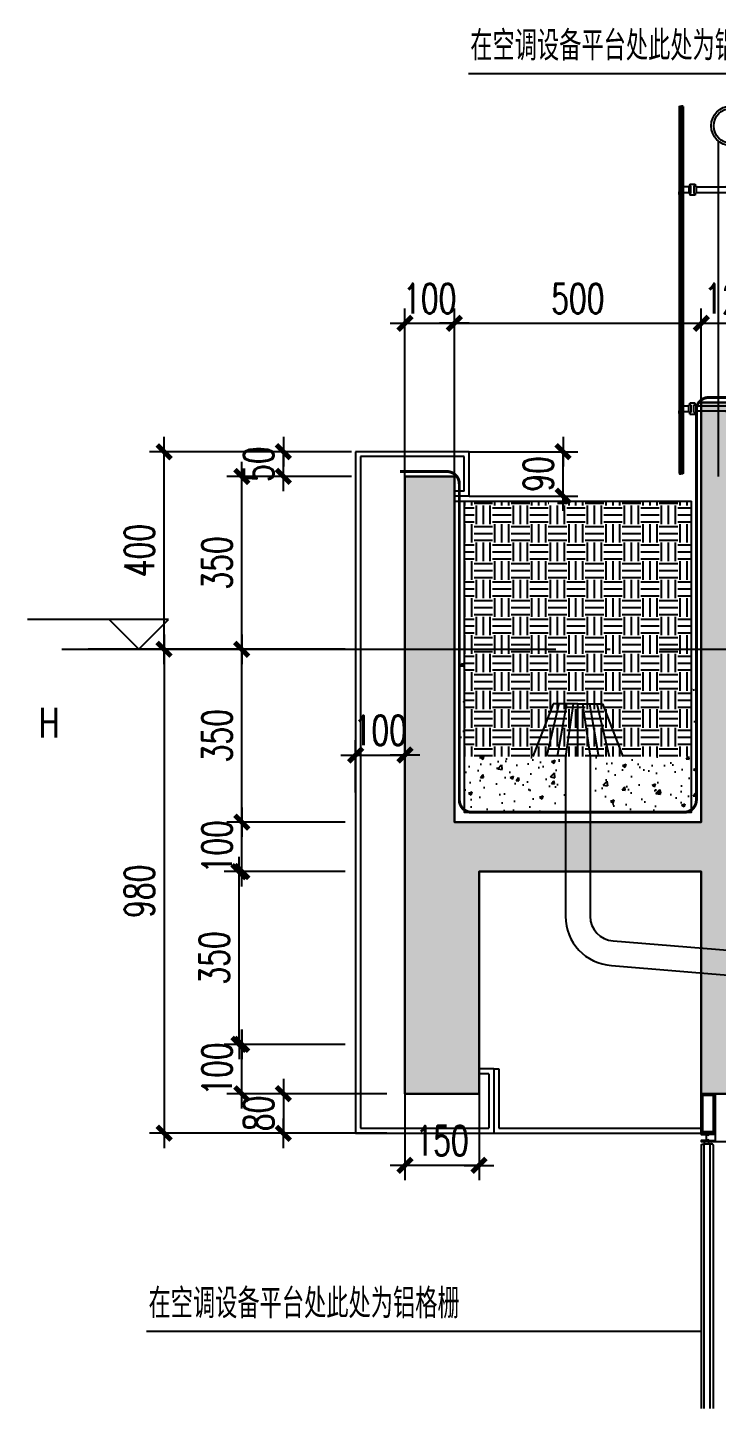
# Model space of a CAD drawing. Extents: x 1980812 to 2578970, y -669191 to 284498.
# Drawn here: x 2378546 to 2379941, y -397845 to -395049 of the extents above; entities that cross this region are included whole.
import ezdxf
from ezdxf.enums import TextEntityAlignment as Align

# ---------------------------------------------------------------- set-up
doc = ezdxf.new("R2010")
doc.units = 0
doc.header["$LTSCALE"] = 1000
doc.header["$MEASUREMENT"] = 0
doc.linetypes.add('DASH', pattern=[0.35, 0.25, -0.1])
doc.linetypes.add('DOTE', pattern=[2.42, 2, -0.2, 0.02, -0.2])
for name, color, linetype in [('A-SECT-MCUT', 1, 'Continuous'), ('A-SECT-MCUT-FINE', 137, 'Continuous'), ('DIM_ELEV', 3, 'Continuous'), ('DIM_IDEN', 3, 'Continuous'), ('DIM_SYMB', 3, 'Continuous'), ('dote', 1, 'DOTE'), ('ELEV-4-RAIL', 251, 'Continuous'), ('TEXT', 7, 'Continuous'), ('WALL', 4, 'Continuous'), ('WINDOW', 2, 'Continuous'), ('柱墙填充', 181, 'Continuous'), ('栏杆', 143, 'Continuous'), ('详细标注', 231, 'Continuous'), ('铝板', 31, 'Continuous'), ('防水卷材', 6, 'DASH'), ('面层', 31, 'Continuous')]:
    doc.layers.add(name, color=color, linetype=linetype)
doc.styles.add('DIM_FONT', font='SIMPLEX', dxfattribs={"width": 0.7, "bigfont": 'GBCBIG'})
doc.styles.add('FSJ-SHX', font='txtw.shx', dxfattribs={"width": 0.75, "bigfont": 'hztxtw.shx'})
doc.dimstyles.new('DIMN20', dxfattribs={"dimscale": 0.2, "dimtxt": 300, "dimasz": 1, "dimexe": 150, "dimexo": 0, "dimgap": 100, "dimtad": 1, "dimdec": 0, "dimzin": 0, "dimdsep": 46, "dimtxsty": 'DIM_FONT', "dimblk1": '_DIMX', "dimblk2": '_DIMX', "dimsah": 1, "dimcen": 0.09, "dimclrd": 256, "dimclre": 256, "dimclrt": 7, "dimadec": 0, "dimazin": 0, "dimtfac": 1, "dimtdec": 0, "dimtix": 1, "dimtmove": 2, "dimatfit": 3, "dimldrblk": '_DIMX', "dimfxl": 150, "dimtolj": 1, "dimtzin": 0, "dimarcsym": 0})

# ---------------------------------------------------------------- blocks, each defined once
blk = doc.blocks.new('_DIMX')
blk.add_line((-150, 0), (150, 0))
at = {"const_width": 50}
blk.add_lwpolyline([(-70, -70), (70, 70)], dxfattribs=at)
blk = doc.blocks.new('*D2470')
at = {"layer": 'Defpoints', "color": 0, "transparency": 16777216}
for p in [(2378979.6, -397107.9, 0), (2379189, -397107.9, 0), (2379189, -397207.9, 0)]:
    blk.add_point(p, dxfattribs=at)
at = {"layer": '详细标注', "lineweight": -2, "transparency": 16777216}
for p, q in [((2379189, -397107.9, 0), (2378949.6, -397107.9, 0)), ((2378979.6, -397107.7, 0), (2378979.6, -397107.5, 0)), ((2378979.6, -397207.9, 0), (2378979.6, -397107.9, 0)), ((2379189, -397207.9, 0), (2378949.6, -397207.9, 0)), ((2378979.6, -397208.1, 0), (2378979.6, -397208.3, 0))]:
    blk.add_line(p, q, dxfattribs=at)
at = {"layer": '详细标注', "lineweight": -2, "transparency": 16777216, "xscale": 0.2, "yscale": 0.2, "zscale": 0.2}
for p, rotation in [((2378979.6, -397107.9, 0), 270), ((2378979.6, -397207.9, 0), 90)]:
    blk.add_blockref('_DIMX', p, dxfattribs=dict(at, rotation=rotation))
at = {"layer": '详细标注', "color": 7, "transparency": 16777216, "insert": (2378929.6, -397157.9, 0), "char_height": 60, "attachment_point": 5, "rotation": 90, "style": 'DIM_FONT'}
blk.add_mtext('\\A1;100', dxfattribs=at)
blk = doc.blocks.new('*D2471')
at = {"layer": 'Defpoints', "color": 0, "transparency": 16777216}
for p in [(2378979.6, -396657.9, 0), (2379189, -396657.9, 0), (2379189, -396757.9, 0)]:
    blk.add_point(p, dxfattribs=at)
at = {"layer": '详细标注', "lineweight": -2, "transparency": 16777216}
for p, q in [((2379189, -396657.9, 0), (2378949.6, -396657.9, 0)), ((2378979.6, -396657.7, 0), (2378979.6, -396657.5, 0)), ((2378979.6, -396757.9, 0), (2378979.6, -396657.9, 0)), ((2379189, -396757.9, 0), (2378949.6, -396757.9, 0)), ((2378979.6, -396758.1, 0), (2378979.6, -396758.3, 0))]:
    blk.add_line(p, q, dxfattribs=at)
at = {"layer": '详细标注', "lineweight": -2, "transparency": 16777216, "xscale": 0.2, "yscale": 0.2, "zscale": 0.2}
for p, rotation in [((2378979.6, -396657.9, 0), 270), ((2378979.6, -396757.9, 0), 90)]:
    blk.add_blockref('_DIMX', p, dxfattribs=dict(at, rotation=rotation))
at = {"layer": '详细标注', "color": 7, "transparency": 16777216, "insert": (2378929.6, -396707.9, 0), "char_height": 60, "attachment_point": 5, "rotation": 90, "style": 'DIM_FONT'}
blk.add_mtext('\\A1;100', dxfattribs=at)
blk = doc.blocks.new('*D2472')
at = {"layer": 'Defpoints', "color": 0, "transparency": 16777216}
for p in [(2378979.6, -396307.9, 0), (2379189, -396307.9, 0), (2379189, -396657.9, 0)]:
    blk.add_point(p, dxfattribs=at)
at = {"layer": '详细标注', "lineweight": -2, "transparency": 16777216}
for p, q in [((2379189, -396307.9, 0), (2378949.6, -396307.9, 0)), ((2378979.6, -396657.7, 0), (2378979.6, -396308.1, 0)), ((2379189, -396657.9, 0), (2378949.6, -396657.9, 0))]:
    blk.add_line(p, q, dxfattribs=at)
at = {"layer": '详细标注', "lineweight": -2, "transparency": 16777216, "xscale": 0.2, "yscale": 0.2, "zscale": 0.2}
for p, rotation in [((2378979.6, -396307.9, 0), 90), ((2378979.6, -396657.9, 0), 270)]:
    blk.add_blockref('_DIMX', p, dxfattribs=dict(at, rotation=rotation))
at = {"layer": '详细标注', "color": 7, "transparency": 16777216, "insert": (2378929.6, -396482.9, 0), "char_height": 60, "attachment_point": 5, "rotation": 90, "style": 'DIM_FONT'}
blk.add_mtext('\\A1;350', dxfattribs=at)
blk = doc.blocks.new('*D2473')
at = {"layer": 'Defpoints', "color": 0, "transparency": 16777216}
for p in [(2379170.2, -396307.9, 0), (2378822.5, -397287.7, 0), (2379170.2, -397287.7, 0)]:
    blk.add_point(p, dxfattribs=at)
at = {"layer": '详细标注', "lineweight": -2, "transparency": 16777216}
for p, q in [((2379170.2, -396307.9, 0), (2378792.5, -396307.9, 0)), ((2378822.5, -396308.1, 0), (2378822.5, -397287.5, 0)), ((2379170.2, -397287.7, 0), (2378792.5, -397287.7, 0))]:
    blk.add_line(p, q, dxfattribs=at)
at = {"layer": '详细标注', "lineweight": -2, "transparency": 16777216, "xscale": 0.2, "yscale": 0.2, "zscale": 0.2}
for p, rotation in [((2378822.5, -396307.9, 0), 90), ((2378822.5, -397287.7, 0), 270)]:
    blk.add_blockref('_DIMX', p, dxfattribs=dict(at, rotation=rotation))
at = {"layer": '详细标注', "color": 7, "transparency": 16777216, "insert": (2378772.5, -396797.8, 0), "char_height": 60, "attachment_point": 5, "rotation": 90, "style": 'DIM_FONT'}
blk.add_mtext('\\A1;980', dxfattribs=at)
blk = doc.blocks.new('*D2474')
at = {"layer": 'Defpoints', "color": 0, "transparency": 16777216}
for p in [(2378979.6, -395957.9, 0), (2379170.2, -395957.9, 0), (2379189, -396307.9, 0)]:
    blk.add_point(p, dxfattribs=at)
at = {"layer": '详细标注', "lineweight": -2, "transparency": 16777216}
for p, q in [((2379170.2, -395957.9, 0), (2378949.6, -395957.9, 0)), ((2378979.6, -396307.7, 0), (2378979.6, -395958.1, 0)), ((2379189, -396307.9, 0), (2378949.6, -396307.9, 0))]:
    blk.add_line(p, q, dxfattribs=at)
at = {"layer": '详细标注', "lineweight": -2, "transparency": 16777216, "xscale": 0.2, "yscale": 0.2, "zscale": 0.2}
for p, rotation in [((2378979.6, -395957.9, 0), 90), ((2378979.6, -396307.9, 0), 270)]:
    blk.add_blockref('_DIMX', p, dxfattribs=dict(at, rotation=rotation))
at = {"layer": '详细标注', "color": 7, "transparency": 16777216, "insert": (2378929.6, -396132.9, 0), "char_height": 60, "attachment_point": 5, "rotation": 90, "style": 'DIM_FONT'}
blk.add_mtext('\\A1;350', dxfattribs=at)
blk = doc.blocks.new('*D2446')
at = {"layer": 'Defpoints', "color": 0, "transparency": 16777216}
for p in [(2378979.6, -397107.9, 0), (2379189, -397107.9, 0), (2379189, -397207.9, 0)]:
    blk.add_point(p, dxfattribs=at)
at = {"layer": '详细标注', "lineweight": -2, "transparency": 16777216}
for p, q in [((2379189, -397107.9, 0), (2378949.6, -397107.9, 0)), ((2378979.6, -397107.7, 0), (2378979.6, -397107.5, 0)), ((2378979.6, -397207.9, 0), (2378979.6, -397107.9, 0)), ((2379189, -397207.9, 0), (2378949.6, -397207.9, 0)), ((2378979.6, -397208.1, 0), (2378979.6, -397208.3, 0))]:
    blk.add_line(p, q, dxfattribs=at)
at = {"layer": '详细标注', "lineweight": -2, "transparency": 16777216, "xscale": 0.2, "yscale": 0.2, "zscale": 0.2}
for p, rotation in [((2378979.6, -397107.9, 0), 270), ((2378979.6, -397207.9, 0), 90)]:
    blk.add_blockref('_DIMX', p, dxfattribs=dict(at, rotation=rotation))
at = {"layer": '详细标注', "color": 7, "transparency": 16777216, "insert": (2378929.6, -397157.9, 0), "char_height": 60, "attachment_point": 5, "rotation": 90, "style": 'DIM_FONT'}
blk.add_mtext('\\A1;100', dxfattribs=at)
blk = doc.blocks.new('*D2447')
at = {"layer": 'Defpoints', "color": 0, "transparency": 16777216}
for p in [(2378974.1, -396757.9, 0), (2379183.4, -396757.9, 0), (2379183.4, -397107.9, 0)]:
    blk.add_point(p, dxfattribs=at)
at = {"layer": '详细标注', "lineweight": -2, "transparency": 16777216}
for p, q in [((2379183.4, -396757.9, 0), (2378944.1, -396757.9, 0)), ((2378974.1, -397107.7, 0), (2378974.1, -396758.1, 0)), ((2379183.4, -397107.9, 0), (2378944.1, -397107.9, 0))]:
    blk.add_line(p, q, dxfattribs=at)
at = {"layer": '详细标注', "lineweight": -2, "transparency": 16777216, "xscale": 0.2, "yscale": 0.2, "zscale": 0.2}
for p, rotation in [((2378974.1, -396757.9, 0), 90), ((2378974.1, -397107.9, 0), 270)]:
    blk.add_blockref('_DIMX', p, dxfattribs=dict(at, rotation=rotation))
at = {"layer": '详细标注', "color": 7, "transparency": 16777216, "insert": (2378924.1, -396932.9, 0), "char_height": 60, "attachment_point": 5, "rotation": 90, "style": 'DIM_FONT'}
blk.add_mtext('\\A1;350', dxfattribs=at)
blk = doc.blocks.new('*D2448')
at = {"layer": 'Defpoints', "color": 0, "transparency": 16777216}
for p in [(2378979.6, -396657.9, 0), (2379189, -396657.9, 0), (2379189, -396757.9, 0)]:
    blk.add_point(p, dxfattribs=at)
at = {"layer": '详细标注', "lineweight": -2, "transparency": 16777216}
for p, q in [((2379189, -396657.9, 0), (2378949.6, -396657.9, 0)), ((2378979.6, -396657.7, 0), (2378979.6, -396657.5, 0)), ((2378979.6, -396757.9, 0), (2378979.6, -396657.9, 0)), ((2379189, -396757.9, 0), (2378949.6, -396757.9, 0)), ((2378979.6, -396758.1, 0), (2378979.6, -396758.3, 0))]:
    blk.add_line(p, q, dxfattribs=at)
at = {"layer": '详细标注', "lineweight": -2, "transparency": 16777216, "xscale": 0.2, "yscale": 0.2, "zscale": 0.2}
for p, rotation in [((2378979.6, -396657.9, 0), 270), ((2378979.6, -396757.9, 0), 90)]:
    blk.add_blockref('_DIMX', p, dxfattribs=dict(at, rotation=rotation))
at = {"layer": '详细标注', "color": 7, "transparency": 16777216, "insert": (2378929.6, -396707.9, 0), "char_height": 60, "attachment_point": 5, "rotation": 90, "style": 'DIM_FONT'}
blk.add_mtext('\\A1;100', dxfattribs=at)
blk = doc.blocks.new('*D2449')
at = {"layer": 'Defpoints', "color": 0, "transparency": 16777216}
for p in [(2378979.6, -396307.9, 0), (2379189, -396307.9, 0), (2379189, -396657.9, 0)]:
    blk.add_point(p, dxfattribs=at)
at = {"layer": '详细标注', "lineweight": -2, "transparency": 16777216}
for p, q in [((2379189, -396307.9, 0), (2378949.6, -396307.9, 0)), ((2378979.6, -396657.7, 0), (2378979.6, -396308.1, 0)), ((2379189, -396657.9, 0), (2378949.6, -396657.9, 0))]:
    blk.add_line(p, q, dxfattribs=at)
at = {"layer": '详细标注', "lineweight": -2, "transparency": 16777216, "xscale": 0.2, "yscale": 0.2, "zscale": 0.2}
for p, rotation in [((2378979.6, -396307.9, 0), 90), ((2378979.6, -396657.9, 0), 270)]:
    blk.add_blockref('_DIMX', p, dxfattribs=dict(at, rotation=rotation))
at = {"layer": '详细标注', "color": 7, "transparency": 16777216, "insert": (2378929.6, -396482.9, 0), "char_height": 60, "attachment_point": 5, "rotation": 90, "style": 'DIM_FONT'}
blk.add_mtext('\\A1;350', dxfattribs=at)
blk = doc.blocks.new('*D2450')
at = {"layer": 'Defpoints', "color": 0, "transparency": 16777216}
for p in [(2378822.5, -395907.9, 0), (2379170.2, -395907.9, 0), (2379170.2, -396307.9, 0)]:
    blk.add_point(p, dxfattribs=at)
at = {"layer": '详细标注', "lineweight": -2, "transparency": 16777216}
for p, q in [((2379170.2, -395907.9, 0), (2378792.5, -395907.9, 0)), ((2378822.5, -396307.7, 0), (2378822.5, -395908.1, 0)), ((2379170.2, -396307.9, 0), (2378792.5, -396307.9, 0))]:
    blk.add_line(p, q, dxfattribs=at)
at = {"layer": '详细标注', "lineweight": -2, "transparency": 16777216, "xscale": 0.2, "yscale": 0.2, "zscale": 0.2}
for p, rotation in [((2378822.5, -395907.9, 0), 90), ((2378822.5, -396307.9, 0), 270)]:
    blk.add_blockref('_DIMX', p, dxfattribs=dict(at, rotation=rotation))
at = {"layer": '详细标注', "color": 7, "transparency": 16777216, "insert": (2378772.5, -396107.9, 0), "char_height": 60, "attachment_point": 5, "rotation": 90, "style": 'DIM_FONT'}
blk.add_mtext('\\A1;400', dxfattribs=at)
blk = doc.blocks.new('*D2711')
at = {"layer": 'Defpoints', "color": 0, "transparency": 16777216}
for p in [(2379410.1, -395647.6, 0), (2379310.1, -395957.9, 0), (2379410.1, -395957.9, 0)]:
    blk.add_point(p, dxfattribs=at)
at = {"layer": '详细标注', "lineweight": -2, "transparency": 16777216}
for p, q in [((2379310.1, -395957.9, 0), (2379310.1, -395617.6, 0)), ((2379410.1, -395957.9, 0), (2379410.1, -395617.6, 0)), ((2379309.9, -395647.6, 0), (2379309.7, -395647.6, 0)), ((2379310.1, -395647.6, 0), (2379410.1, -395647.6, 0)), ((2379410.3, -395647.6, 0), (2379410.5, -395647.6, 0))]:
    blk.add_line(p, q, dxfattribs=at)
at = {"layer": '详细标注', "lineweight": -2, "transparency": 16777216, "xscale": 0.2, "yscale": 0.2, "zscale": 0.2}
blk.add_blockref('_DIMX', (2379310.1, -395647.6, 0), dxfattribs=at)
at = {"layer": '详细标注', "lineweight": -2, "transparency": 16777216, "xscale": 0.2, "yscale": 0.2, "zscale": 0.2, "rotation": 180}
blk.add_blockref('_DIMX', (2379410.1, -395647.6, 0), dxfattribs=at)
at = {"layer": '详细标注', "color": 7, "transparency": 16777216, "insert": (2379360.1, -395597.6, 0), "char_height": 60, "attachment_point": 5, "style": 'DIM_FONT'}
blk.add_mtext('\\A1;100', dxfattribs=at)
blk = doc.blocks.new('*D2712')
at = {"layer": 'Defpoints', "color": 0, "transparency": 16777216}
for p in [(2379910.1, -395647.6, 0), (2379910.1, -395807.9, 0), (2379410.1, -395957.9, 0)]:
    blk.add_point(p, dxfattribs=at)
at = {"layer": '详细标注', "lineweight": -2, "transparency": 16777216}
for p, q in [((2379410.1, -395957.9, 0), (2379410.1, -395617.6, 0)), ((2379910.1, -395807.9, 0), (2379910.1, -395617.6, 0)), ((2379410.3, -395647.6, 0), (2379909.9, -395647.6, 0))]:
    blk.add_line(p, q, dxfattribs=at)
at = {"layer": '详细标注', "lineweight": -2, "transparency": 16777216, "xscale": 0.2, "yscale": 0.2, "zscale": 0.2, "rotation": 180}
blk.add_blockref('_DIMX', (2379410.1, -395647.6, 0), dxfattribs=at)
at = {"layer": '详细标注', "lineweight": -2, "transparency": 16777216, "xscale": 0.2, "yscale": 0.2, "zscale": 0.2}
blk.add_blockref('_DIMX', (2379910.1, -395647.6, 0), dxfattribs=at)
at = {"layer": '详细标注', "color": 7, "transparency": 16777216, "insert": (2379660.1, -395597.6, 0), "char_height": 60, "attachment_point": 5, "style": 'DIM_FONT'}
blk.add_mtext('\\A1;500', dxfattribs=at)
blk = doc.blocks.new('*D2713')
at = {"layer": 'Defpoints', "color": 0, "transparency": 16777216}
for p in [(2380030.1, -395647.6, 0), (2379910.1, -395807.9, 0), (2380030.1, -395807.9, 0)]:
    blk.add_point(p, dxfattribs=at)
at = {"layer": '详细标注', "lineweight": -2, "transparency": 16777216}
for p, q in [((2379910.1, -395807.9, 0), (2379910.1, -395617.6, 0)), ((2380030.1, -395807.9, 0), (2380030.1, -395617.6, 0)), ((2379909.9, -395647.6, 0), (2379909.7, -395647.6, 0)), ((2379910.1, -395647.6, 0), (2380030.1, -395647.6, 0)), ((2380030.3, -395647.6, 0), (2380030.5, -395647.6, 0))]:
    blk.add_line(p, q, dxfattribs=at)
at = {"layer": '详细标注', "lineweight": -2, "transparency": 16777216, "xscale": 0.2, "yscale": 0.2, "zscale": 0.2}
blk.add_blockref('_DIMX', (2379910.1, -395647.6, 0), dxfattribs=at)
at = {"layer": '详细标注', "lineweight": -2, "transparency": 16777216, "xscale": 0.2, "yscale": 0.2, "zscale": 0.2, "rotation": 180}
blk.add_blockref('_DIMX', (2380030.1, -395647.6, 0), dxfattribs=at)
at = {"layer": '详细标注', "color": 7, "transparency": 16777216, "insert": (2379970.1, -395597.6, 0), "char_height": 60, "attachment_point": 5, "style": 'DIM_FONT'}
blk.add_mtext('\\A1;120', dxfattribs=at)
blk = doc.blocks.new('*D2456')
at = {"layer": 'Defpoints', "color": 0, "transparency": 16777216}
for p in [(2378979.6, -395957.9, 0), (2379170.2, -395957.9, 0), (2379189, -396307.9, 0)]:
    blk.add_point(p, dxfattribs=at)
at = {"layer": '详细标注', "lineweight": -2, "transparency": 16777216}
for p, q in [((2379170.2, -395957.9, 0), (2378949.6, -395957.9, 0)), ((2378979.6, -396307.7, 0), (2378979.6, -395958.1, 0)), ((2379189, -396307.9, 0), (2378949.6, -396307.9, 0))]:
    blk.add_line(p, q, dxfattribs=at)
at = {"layer": '详细标注', "lineweight": -2, "transparency": 16777216, "xscale": 0.2, "yscale": 0.2, "zscale": 0.2}
for p, rotation in [((2378979.6, -395957.9, 0), 90), ((2378979.6, -396307.9, 0), 270)]:
    blk.add_blockref('_DIMX', p, dxfattribs=dict(at, rotation=rotation))
at = {"layer": '详细标注', "color": 7, "transparency": 16777216, "insert": (2378929.6, -396132.9, 0), "char_height": 60, "attachment_point": 5, "rotation": 90, "style": 'DIM_FONT'}
blk.add_mtext('\\A1;350', dxfattribs=at)
blk = doc.blocks.new('A$C4E184874')
at = {"layer": 'A-SECT-MCUT'}
for radius in [40, 35]:
    blk.add_circle((-50, 710), radius, dxfattribs=at)
at = {"layer": 'A-SECT-MCUT-FINE'}
for p, q in [((-75, 0), (-75, 678.8)), ((-25, 0), (-25, 678.8)), ((-135.6, 588.6), (-135.6, 573)), ((-131.2, 588.6), (-135.6, 588.6)), ((-133.4, 592.2), (-133.4, 588.6)), ((-133.4, 592.2), (-122.6, 592.2)), ((-131.2, 573), (-131.2, 588.6)), ((-125.1, 588.6), (-120.4, 588.6)), ((-125.1, 588.6), (-125.1, 573)), ((-122.6, 592.2), (-122.6, 588.6)), ((-120.4, 588.6), (-120.4, 573)), ((-120.4, 588.4), (-120.4, 587.1)), ((-150.2, 586.9), (-135.6, 586.9)), ((-150.2, 574.8), (-135.6, 574.8)), ((-131.2, 573), (-135.6, 573)), ((-133.4, 572.8), (-133.4, 573)), ((-133.4, 572.8), (-133.4, 569.4)), ((-125.6, 569.4), (-133.4, 569.4)), ((-122.6, 569.4), (-125.6, 569.4)), ((-125.1, 573), (-120.4, 573)), ((-122.6, 573), (-122.6, 569.4)), ((-120.4, 574.5), (-120.4, 573.2)), ((-131.2, 145.1), (-135.6, 145.1)), ((-125.6, 148.8), (-133.4, 148.8)), ((-133.4, 145.4), (-133.4, 148.8)), ((-133.4, 145.4), (-133.4, 145.1)), ((-131.2, 145.1), (-131.2, 129.6)), ((-122.6, 148.8), (-125.6, 148.8)), ((-125.1, 145.1), (-120.4, 145.1)), ((-125.1, 129.6), (-125.1, 145.1)), ((-122.6, 145.1), (-122.6, 148.8)), ((-120.4, 129.6), (-120.4, 145.1)), ((-120.4, 143.7), (-120.4, 145)), ((-131.2, 129.6), (-135.6, 129.6)), ((-133.4, 125.9), (-133.4, 129.6)), ((-133.4, 125.9), (-122.6, 125.9)), ((-125.1, 129.6), (-120.4, 129.6)), ((-122.6, 125.9), (-122.6, 129.6)), ((-120.4, 129.8), (-120.4, 131.1))]:
    blk.add_line(p, q, dxfattribs=at)
for points in [[(-150.2, 586.9), (-155, 590.8), (-155, 585.4)], [(-150.2, 574.8), (-155, 570.9), (-155, 576.3)], [(-108.9, 586.2), (-120.4, 586.2)], [(-120.4, 575.4), (-108.9, 575.4)], [(-120.4, 142.8), (-108.9, 142.8)], [(-108.9, 132), (-120.4, 132)]]:
    blk.add_lwpolyline(points, dxfattribs=at)
for points in [[(-109.9, 575.4), (-60.8, 575.4, -0.414214), (-57.8, 572.4), (-57.8, 567, 0.44229), (-54.8, 564), (-45.2, 564, 0.398045), (-42.3, 567), (-42.3, 594.6, 0.414214), (-45.3, 597.6), (-54.8, 597.6, 0.414214), (-57.8, 594.6), (-57.8, 589.2, -0.414214), (-60.8, 586.2), (-109.9, 586.2)], [(-109.9, 142.8), (-60.8, 142.8, 0.414214), (-57.8, 145.8), (-57.8, 151.2, -0.44229), (-54.8, 154.2), (-45.2, 154.2, -0.398045), (-42.3, 151.2), (-42.3, 123.6, -0.414214), (-45.3, 120.6), (-54.8, 120.6, -0.414214), (-57.8, 123.6), (-57.8, 129, 0.414214), (-60.8, 132), (-109.9, 132)]]:
    blk.add_lwpolyline(points, format="xyb", dxfattribs=at)
at = {"layer": 'DIM_IDEN'}
blk.add_circle((-25, 318.4), 0, dxfattribs=at)
at = {"layer": 'ELEV-4-RAIL'}
for p, q in [((-150.2, 143.4), (-135.6, 143.4)), ((-135.6, 129.6), (-135.6, 145.1)), ((-150.2, 131.3), (-135.6, 131.3))]:
    blk.add_line(p, q, dxfattribs=at)
for points in [[(-150.2, 143.4), (-155, 147.3), (-155, 141.9)], [(-150.2, 131.3), (-155, 127.4), (-155, 132.8)]]:
    blk.add_lwpolyline(points, dxfattribs=at)
at = {"layer": 'WINDOW'}
for p, q in [((-155, 749.4), (-154.4, 750)), ((-155, 749.4), (-155, 5.9)), ((-154.4, 750), (-152, 750)), ((-152, 750), (-151.1, 749.1)), ((-150.1, 750), (-151.1, 749.1)), ((-151.1, 749.1), (-151.1, 6.2)), ((-147.7, 750), (-150.1, 750)), ((-147.1, 749.4), (-147.7, 750)), ((-147.1, 749.4), (-147.1, 5.9)), ((-155, 5.9), (-154.4, 5.3)), ((-154.4, 5.3), (-152, 5.3)), ((-152, 5.3), (-151.1, 6.2)), ((-150.1, 5.3), (-151.1, 6.2)), ((-147.7, 5.3), (-150.1, 5.3)), ((-147.1, 5.9), (-147.7, 5.3))]:
    blk.add_line(p, q, dxfattribs=at)
blk = doc.blocks.new('*D1493')
at = {"layer": 'Defpoints', "color": 0, "transparency": 16777216}
for p in [(-37, -1249.8, 0), (-246.3, -1329.8), (-37, -1329.8, 0)]:
    blk.add_point(p, dxfattribs=at)
at = {"layer": '详细标注', "lineweight": -2, "transparency": 16777216}
for p, q in [((-37, -1249.8), (-276.3, -1249.8)), ((-246.3, -1249.6), (-246.3, -1249.4)), ((-246.3, -1249.8), (-246.3, -1329.8)), ((-37, -1329.8), (-276.3, -1329.8)), ((-246.3, -1330), (-246.3, -1330.2))]:
    blk.add_line(p, q, dxfattribs=at)
at = {"layer": '详细标注', "lineweight": -2, "transparency": 16777216, "xscale": 0.2, "yscale": 0.2, "zscale": 0.2}
for p, rotation in [((-246.3, -1249.8), 270), ((-246.3, -1329.8), 90)]:
    blk.add_blockref('_DIMX', p, dxfattribs=dict(at, rotation=rotation))
at = {"layer": '详细标注', "color": 7, "transparency": 16777216, "insert": (-296.3, -1289.8), "char_height": 60, "attachment_point": 5, "rotation": 90, "style": 'DIM_FONT'}
blk.add_mtext('\\A1;80', dxfattribs=at)
blk = doc.blocks.new('*D1494')
at = {"layer": 'Defpoints', "color": 0, "transparency": 16777216}
for p in [(-246.3, 50), (-108.2, 50, 0), (-108.2, 0, 0)]:
    blk.add_point(p, dxfattribs=at)
at = {"layer": '详细标注', "lineweight": -2, "transparency": 16777216}
for p, q in [((-108.2, 50), (-276.3, 50)), ((-246.3, 50.2), (-246.3, 50.4)), ((-246.3, 0), (-246.3, 50)), ((-108.2, 0), (-276.3, 0)), ((-246.3, -0.2), (-246.3, -0.4))]:
    blk.add_line(p, q, dxfattribs=at)
at = {"layer": '详细标注', "lineweight": -2, "transparency": 16777216, "xscale": 0.2, "yscale": 0.2, "zscale": 0.2}
for p, rotation in [((-246.3, 50), 270), ((-246.3, 0), 90)]:
    blk.add_blockref('_DIMX', p, dxfattribs=dict(at, rotation=rotation))
at = {"layer": '详细标注', "color": 7, "transparency": 16777216, "insert": (-296.3, 25), "char_height": 60, "attachment_point": 5, "rotation": 90, "style": 'DIM_FONT'}
blk.add_mtext('\\A1;50', dxfattribs=at)
blk = doc.blocks.new('*D1495')
at = {"layer": 'Defpoints', "color": 0, "transparency": 16777216}
for p in [(0, -564.1, 0), (-100, -639.8, 0), (0, -639.8, 0)]:
    blk.add_point(p, dxfattribs=at)
at = {"layer": '详细标注', "lineweight": -2, "transparency": 16777216}
for p, q in [((-100, -639.8, 0), (-100, -534.1, 0)), ((0, -639.8, 0), (0, -534.1, 0)), ((-100.2, -564.1, 0), (-100.4, -564.1, 0)), ((-100, -564.1, 0), (0, -564.1, 0)), ((0.2, -564.1, 0), (0.4, -564.1, 0))]:
    blk.add_line(p, q, dxfattribs=at)
at = {"layer": '详细标注', "lineweight": -2, "transparency": 16777216, "xscale": 0.2, "yscale": 0.2, "zscale": 0.2}
blk.add_blockref('_DIMX', (-100, -564.1, 0), dxfattribs=at)
at = {"layer": '详细标注', "lineweight": -2, "transparency": 16777216, "xscale": 0.2, "yscale": 0.2, "zscale": 0.2, "rotation": 180}
blk.add_blockref('_DIMX', (0, -564.1, 0), dxfattribs=at)
at = {"layer": '详细标注', "color": 7, "transparency": 16777216, "insert": (-50, -514.1, 0), "char_height": 60, "attachment_point": 5, "style": 'DIM_FONT'}
blk.add_mtext('\\A1;100', dxfattribs=at)
blk = doc.blocks.new('*D2628')
at = {"layer": 'Defpoints', "color": 0, "transparency": 16777216}
for p in [(2379440.1, -395907.7, 0), (2379630.1, -395907.7), (2379440.1, -395997.7, 0)]:
    blk.add_point(p, dxfattribs=at)
at = {"layer": '详细标注', "lineweight": -2, "transparency": 16777216}
for p, q in [((2379440.1, -395907.7), (2379660.1, -395907.7)), ((2379630.1, -395907.5), (2379630.1, -395907.3)), ((2379630.1, -395997.7), (2379630.1, -395907.7)), ((2379440.1, -395997.7), (2379660.1, -395997.7)), ((2379630.1, -395997.9), (2379630.1, -395998.1))]:
    blk.add_line(p, q, dxfattribs=at)
at = {"layer": '详细标注', "lineweight": -2, "transparency": 16777216, "xscale": 0.2, "yscale": 0.2, "zscale": 0.2}
for p, rotation in [((2379630.1, -395907.7), 270), ((2379630.1, -395997.7), 90)]:
    blk.add_blockref('_DIMX', p, dxfattribs=dict(at, rotation=rotation))
at = {"layer": '详细标注', "color": 7, "transparency": 16777216, "insert": (2379580.1, -395952.7), "char_height": 60, "attachment_point": 5, "rotation": 90, "style": 'DIM_FONT'}
blk.add_mtext('\\A1;90', dxfattribs=at)
blk = doc.blocks.new('*D2640')
at = {"layer": 'Defpoints', "color": 0, "transparency": 16777216}
for p in [(2379310.1, -397207.9, 0), (2379460.1, -397207.9, 0), (2379310.1, -397352.8)]:
    blk.add_point(p, dxfattribs=at)
at = {"layer": '详细标注', "lineweight": -2, "transparency": 16777216}
for p, q in [((2379310.1, -397207.9), (2379310.1, -397382.8)), ((2379460.1, -397207.9), (2379460.1, -397382.8)), ((2379459.9, -397352.8), (2379310.3, -397352.8))]:
    blk.add_line(p, q, dxfattribs=at)
at = {"layer": '详细标注', "lineweight": -2, "transparency": 16777216, "xscale": 0.2, "yscale": 0.2, "zscale": 0.2}
for p, rotation in [((2379310.1, -397352.8), 180.0000000000666), ((2379460.1, -397352.8), 6.66666721826914e-11)]:
    blk.add_blockref('_DIMX', p, dxfattribs=dict(at, rotation=rotation))
at = {"layer": '详细标注', "color": 7, "transparency": 16777216, "insert": (2379385.1, -397302.8), "char_height": 60, "attachment_point": 5, "style": 'DIM_FONT'}
blk.add_mtext('\\A1;150', dxfattribs=at)
blk = doc.blocks.new('A$C33FE44D5')
at = {"layer": '铝板'}
for p, q in [((130, 50.2, 0), (-100, 50.2, 0)), ((-100, 50.2, 0), (-100, -1329.8, 0)), ((120, 40.2, 0), (-90, 40.2, 0)), ((-90, 40.2, 0), (-90, -1319.8, 0)), ((120, -29.8, 0), (120, 40.2, 0)), ((130, -39.8, 0), (130, 50.2, 0)), ((120, -29.8, 0), (100, -29.8, 0)), ((130, -39.8, 0), (100, -39.8, 0)), ((180, -1199.8, 0), (150, -1199.8, 0)), ((180, -1199.8, 0), (180, -1329.8, 0)), ((180, -1199.8, 0), (180, -1329.8, 0)), ((180, -1199.8, 0), (180, -1329.8, 0)), ((180, -1199.8, 0), (180, -1329.8, 0)), ((180, -1199.8, 0), (190, -1199.8, 0)), ((190, -1199.8, 0), (190, -1319.8, 0)), ((170, -1209.8, 0), (150, -1209.8, 0)), ((170, -1209.8, 0), (170, -1319.8, 0)), ((-100, -1329.8, 0), (180, -1329.8, 0)), ((-90, -1319.8, 0), (170, -1319.8, 0)), ((180, -1329.8, 0), (600, -1329.8, 0)), ((190, -1319.8, 0), (600, -1319.8, 0))]:
    blk.add_line(p, q, dxfattribs=at)
at = {"layer": '详细标注'}
for p1, p2, distance, picture, middle in [((-108.2, 0, 0), (-108.2, 50, 0), 138.2, '*D1494', (-296.3, 25)), ((-100, -639.8, 0), (0, -639.8, 0), 75.7, '*D1495', (-50, -514.1, 0)), ((-37, -1249.8, 0), (-37, -1329.8, 0), -209.3, '*D1493', (-296.3, -1289.8))]:
    dim = blk.add_aligned_dim(p1=p1, p2=p2, distance=distance, dimstyle='DIMN20', dxfattribs=at)
    dim.commit()
    dim.dimension.update_dxf_attribs({"geometry": picture, "text_midpoint": middle})

msp = doc.modelspace()

# ---------------------------------------------------------------- hatches: boundary and pattern name
at = {"layer": '柱墙填充'}
h = msp.add_hatch(dxfattribs=at)
h.set_pattern_fill('钢筋混凝土', color=256, scale=20)
h.set_pattern_definition([(45, (2370684.58, -515391.777), (-35.35534, 35.35534), []), (50, (2370684.58, -515391.78), (143.45204, -12.55043), [15, -165]), (355, (2370684.58, -515391.78), (-27.75027, 150.43843), [12, -132]), (100.4514, (2370696.54, -515392.82), (115.70188, 137.88791), [12.74804, -140.22842]), (46.1842, (2370684.58, -515351.78), (213.4482, -33.1038), [22.5, -247.5]), (96.6356, (2370702.37, -515354.54), (186.93254, 194.82357), [19.12206, -210.3426]), (351.1842, (2370684.58, -515351.78), (186.9324, 194.8237), [18, -198]), (21, (2370704.58, -515361.78), (119.38141, -80.52378), [15, -165]), (326, (2370704.58, -515361.78), (48.66307, 145.03), [12, -132]), (71.4514, (2370714.53, -515368.49), (168.04453, 64.5061), [12.74804, -140.22842]), (37.5, (2370684.58, -515391.777), (2.43197, 66.57877), [0, -130.4, 0, -134, 0, -132.5]), (7.5, (2370684.58, -515391.78), (52.613907, 78.882342), [0, -76.4, 0, -127.4, 0, -50.5]), (327.5, (2370639.98, -515391.777), (106.764487, -4.510974), [0, -50, 0, -156, 0, -207]), (317.5, (2370619.98, -515391.78), (116.637234, 20.021), [0, -65, 0, -103.6, 0, -147])])
h.paths.add_polyline_path([(2379310.1, -395957.9), (2379410.1, -395957.9), (2379410.1, -396657.9), (2379910.1, -396657.9), (2379910.1, -395807.9), (2380030.1, -395807.9), (2380030.1, -396457.9), (2380580.1, -396457.9), (2380580.1, -395957.9), (2380780.1, -395957.9), (2380780.1, -396457.9), (2382956, -396457.9), (2382956, -396557.9), (2382308.6, -396557.9), (2382308.6, -397207.9), (2381908.6, -397207.9), (2381908.6, -396557.9), (2380160.1, -396557.9), (2380160.1, -397207.9), (2379910.1, -397207.9), (2379910.1, -396757.9), (2379460.1, -396757.9), (2379460.1, -397207.9), (2379310.1, -397207.9)])
h = msp.add_hatch(dxfattribs=at)
h.set_pattern_fill('土壤', color=252, scale=10)
h.set_pattern_definition([(0, (-539812.47, 532525.29), (37.5, 37.5), [37.5, -37.5]), (0, (-539812.47, 532539.353), (37.5, 37.5), [37.5, -37.5]), (0, (-539812.47, 532553.415), (37.5, 37.5), [37.5, -37.5]), (90, (-539807.783, 532558.103), (-37.5, 37.5), [37.5, -37.5]), (90, (-539793.72, 532558.103), (-37.5, 37.5), [37.5, -37.5]), (90, (-539779.66, 532558.103), (-37.5, 37.5), [37.5, -37.5])])
h.paths.add_polyline_path([(2379890.1, -396307.9), (2379430.1, -396307.9), (2379430.1, -396525.1), (2379890.1, -396525.1)])
edge = h.paths.add_edge_path()
edge.add_line((2379429.3, -396007.9), (2379429.3, -396017.7))
edge.add_line((2379429.3, -396017.7), (2379430.1, -396017.7))
edge.add_line((2379430.1, -396017.7), (2379430.1, -396307.9))
edge.add_line((2379430.1, -396307.9), (2379890.1, -396307.9))
edge.add_line((2379890.1, -396307.9), (2379890.1, -396007.9))
edge.add_line((2379890.1, -396007.9), (2379620.1, -396007.9))
edge.add_arc((2379610.1, -396007.9), 10, 180, 360, ccw=False)
edge.add_line((2379600.1, -396007.9), (2379429.3, -396007.9))
h = msp.add_hatch(dxfattribs=at)
h.set_pattern_fill('混凝土', color=256, scale=10)
h.set_pattern_definition([(50, (2370684.58, -515391.777), (71.726018, -6.275213), [7.5, -82.5]), (355, (2370684.58, -515391.78), (-13.875133, 75.219213), [6, -66]), (100.4514, (2370690.56, -515392.3), (57.85094, 68.943954), [6.37402, -70.11421]), (46.1842, (2370684.58, -515371.78), (106.724105, -16.5519), [11.25, -123.75]), (96.6356, (2370693.47, -515373.16), (93.46627, 97.41179), [9.56103, -105.1713]), (351.1842, (2370684.58, -515371.78), (93.46619, 97.41186), [9, -99]), (21, (2370694.58, -515376.777), (59.690705, -40.26189), [7.5, -82.5]), (326, (2370694.58, -515376.78), (24.331533, 72.515005), [6, -66]), (71.4514, (2370699.555, -515380.13), (84.022263, 32.25305), [6.37402, -70.11421]), (37.5, (2370684.58, -515391.777), (1.2159855, 33.2893854), [0, -65.2, 0, -67, 0, -66.25]), (7.5, (2370684.58, -515391.777), (26.306954, 39.441171), [0, -38.2, 0, -63.7, 0, -25.25]), (327.5, (2370662.28, -515391.777), (53.3822436, -2.255487), [0, -25, 0, -78, 0, -103.5]), (317.5, (2370652.28, -515391.777), (58.318617, 10.010498), [0, -32.5, 0, -51.8, 0, -73.5])])
h.paths.add_polyline_path([(2380570.1, -396307.9), (2380560.1, -396307.9), (2380560.1, -396317.9), (2380050.1, -396317.9), (2380050.1, -396307.9), (2380040.1, -396307.9), (2380040.1, -396422.9, 0.414214), (2380065.1, -396447.9), (2380545.1, -396447.9, 0.414214), (2380570.1, -396422.9)])
h.paths.add_polyline_path([(2379900.1, -396307.9), (2379890.1, -396307.9), (2379890.1, -396525.1), (2379685.1, -396525.1), (2379685.1, -396637.8), (2379875.1, -396637.8, 0.414214), (2379900.1, -396612.8)])
h.paths.add_polyline_path([(2379635.1, -396525.1), (2379430.1, -396525.1), (2379430.1, -396307.9), (2379420.1, -396307.9), (2379420.1, -396612.8, 0.414214), (2379445.1, -396637.8), (2379635.1, -396637.8)])

# ---------------------------------------------------------------- linework, layer by layer
at = {"layer": 'A-SECT-MCUT', "elevation": 0}
for points in [[(2379910.1, -397207.9), (2379937.1, -397207.9), (2379937.1, -397287.7), (2379910.1, -397287.7)], [(2379913.1, -397210.9), (2379934.1, -397210.9), (2379934.1, -397284.7), (2379913.1, -397284.7)], [(2380110.1, -397296.4), (2380110.1, -397207.9), (2379974.5, -397207.9), (2379938.1, -397207.9), (2379938.1, -397288.7), (2379921.4, -397288.7), (2379921.4, -397289.6), (2379924.8, -397290.4), (2379925.4, -397289.9), (2379938.1, -397289.9), (2379938.1, -397296.4), (2379938.1, -397303), (2379925.4, -397303), (2379924.8, -397302.5), (2379921.4, -397303.3), (2379921.4, -397304.2), (2379938.1, -397304.2), (2379938.1, -397304.2), (2379974.5, -397304.2), (2380110.1, -397304.2)], [(2379920.8, -397291.1), (2379924.6, -397291.4), (2379925.5, -397290.3), (2379924.9, -397289.9), (2379924.3, -397290.4), (2379920.8, -397289.5), (2379920.8, -397288.7), (2379909.6, -397288.7), (2379909.6, -397290.2), (2379919.6, -397290.2), (2379919.6, -397302.7), (2379909.6, -397302.7), (2379909.6, -397304.2), (2379920.8, -397304.2), (2379920.8, -397303.3), (2379924.3, -397302.5), (2379924.9, -397303), (2379925.5, -397302.5), (2379924.6, -397301.4), (2379920.8, -397301.8)], [(2379920.8, -397291.1), (2379924.6, -397291.4), (2379925.5, -397290.3), (2379924.9, -397289.9), (2379924.3, -397290.4), (2379920.8, -397289.5), (2379920.8, -397288.7), (2379909.6, -397288.7), (2379909.6, -397290.2), (2379919.6, -397290.2), (2379919.6, -397302.7), (2379909.6, -397302.7), (2379909.6, -397304.2), (2379920.8, -397304.2), (2379920.8, -397303.3), (2379924.3, -397302.5), (2379924.9, -397303), (2379925.5, -397302.5), (2379924.6, -397301.4), (2379920.8, -397301.8)]]:
    msp.add_lwpolyline(points, close=True, dxfattribs=at)
at = {"layer": 'A-SECT-MCUT-FINE'}
msp.add_line((2379929.1, -397310.1, 0), (2379915.1, -397310.1, 0), dxfattribs=at)
msp.add_line((2379929.1, -397310.1, 0), (2379915.1, -397310.1, 0), dxfattribs=at)
msp.add_circle((2379927.9, -397307.1, 0), 2.98, dxfattribs=at)
msp.add_circle((2379927.9, -397307.1, 0), 2.98, dxfattribs=at)
msp.add_arc((2379911.3, -397307.6, 0), 5.39, 332.0817, 39.4318, dxfattribs=at)
msp.add_arc((2379911.3, -397307.6, 0), 5.39, 332.0817, 39.4318, dxfattribs=at)
at = {"layer": 'DIM_ELEV'}
for p, q in [((2378831.2, -396247.7, 0), (2378546.1, -396247.7, 0)), ((2378771.2, -396307.7, 0), (2378711.2, -396247.7, 0)), ((2378771.2, -396307.7, 0), (2378831.2, -396247.7, 0)), ((2379001.1, -396307.5, 0), (2378668.4, -396307.5, 0))]:
    msp.add_line(p, q, dxfattribs=at)
at = {"layer": 'DIM_SYMB'}
for p, q in [((2379438.5, -395141.7, 0), (2380580.1, -395141.7, 0)), ((2378787, -397688.5, 0), (2379910.1, -397688.5, 0))]:
    msp.add_line(p, q, dxfattribs=at)
at = {"layer": 'dote', "linetype": 'DOTE', "ltscale": 0.5}
msp.add_line((2378615.3, -396307.9, 0), (2382956, -396307.9, 0), dxfattribs=at)
at = {"layer": 'WALL'}
for p, q in [((2379910.1, -396657.9, 0), (2379910.1, -395807.9, 0)), ((2379910.1, -395807.9, 0), (2380030.1, -395807.9, 0)), ((2380030.1, -395807.9, 0), (2379910.1, -395807.9, 0)), ((2379910.1, -395807.9, 0), (2379910.1, -396657.9, 0)), ((2379310.1, -395957.9, 0), (2379410.1, -395957.9, 0)), ((2379410.1, -395957.9, 0), (2379310.1, -395957.9, 0)), ((2379310.1, -395957.9, 0), (2379310.1, -397207.9, 0)), ((2379410.1, -396657.9, 0), (2379410.1, -395957.9, 0)), ((2379410.1, -396657.9, 0), (2379410.1, -395957.9, 0)), ((2379310.1, -397207.9, 0), (2379310.1, -396057.9, 0)), ((2379410.1, -396657.9, 0), (2379910.1, -396657.9, 0)), ((2379910.1, -396657.9, 0), (2379410.1, -396657.9, 0)), ((2379460.1, -396757.9, 0), (2379910.1, -396757.9, 0)), ((2379460.1, -397207.9, 0), (2379460.1, -396757.9, 0)), ((2379460.1, -397207.9, 0), (2379460.1, -396757.9, 0)), ((2379460.1, -396757.9, 0), (2379910.1, -396757.9, 0)), ((2379910.1, -397207.9, 0), (2379910.1, -396757.9, 0)), ((2379910.1, -396757.9, 0), (2379910.1, -397207.9, 0)), ((2379310.1, -397207.9, 0), (2379460.1, -397207.9, 0)), ((2379310.1, -397207.9, 0), (2379460.1, -397207.9, 0)), ((2379910.1, -397207.9, 0), (2380160.1, -397207.9, 0)), ((2379910.1, -397207.9, 0), (2380160.1, -397207.9, 0))]:
    msp.add_line(p, q, dxfattribs=at)
at = {"layer": 'WALL', "ltscale": 2.5}
msp.add_line((2379310.1, -396057.9, 0), (2379310.1, -395957.9, 0), dxfattribs=at)
at = {"layer": 'WALL', "elevation": 0}
msp.add_lwpolyline([(2379310.1, -395957.9), (2379410.1, -395957.9), (2379410.1, -396657.9), (2379910.1, -396657.9), (2379910.1, -395807.9), (2380030.1, -395807.9), (2380030.1, -396457.9), (2380580.1, -396457.9), (2380580.1, -395957.9), (2380780.1, -395957.9), (2380780.1, -396457.9), (2382956, -396457.9), (2382956, -396557.9), (2382308.6, -396557.9), (2382308.6, -397207.9), (2381908.6, -397207.9), (2381908.6, -396557.9), (2380160.1, -396557.9), (2380160.1, -397207.9), (2379910.1, -397207.9), (2379910.1, -396757.9), (2379460.1, -396757.9), (2379460.1, -397207.9), (2379310.1, -397207.9)], close=True, dxfattribs=at)
at = {"layer": 'WINDOW'}
for p, q in [((2379910.1, -397311.1, 0), (2379911.1, -397310.1, 0)), ((2379910.1, -397311.1, 0), (2379911.1, -397310.1, 0)), ((2379911.1, -397310.1, 0), (2379915.1, -397310.1, 0)), ((2379911.1, -397310.1, 0), (2379915.1, -397310.1, 0)), ((2379915.1, -397310.1, 0), (2379916.1, -397311.1, 0)), ((2379915.1, -397310.1, 0), (2379916.1, -397311.1, 0)), ((2379916.1, -397844.9, 0), (2379916.1, -397310.1, 0)), ((2379929.1, -397310.1, 0), (2379928.1, -397311.1, 0)), ((2379929.1, -397310.1, 0), (2379928.1, -397311.1, 0)), ((2379933.1, -397310.1, 0), (2379929.1, -397310.1, 0)), ((2379933.1, -397310.1, 0), (2379929.1, -397310.1, 0)), ((2379934.1, -397311.1, 0), (2379933.1, -397310.1, 0)), ((2379934.1, -397311.1, 0), (2379933.1, -397310.1, 0)), ((2379910.1, -397311.1, 0), (2379910.1, -397844.9, 0)), ((2379928.1, -397844.9, 0), (2379928.1, -397311.1, 0)), ((2379934.1, -397311.1, 0), (2379934.1, -397844.9, 0))]:
    msp.add_line(p, q, dxfattribs=at)
at = {"layer": '防水卷材', "ltscale": 0.3, "const_width": 6, "elevation": 0}
msp.add_lwpolyline([(2380570.1, -395957.9), (2380570.1, -396422.9, -0.414214), (2380545.1, -396447.9), (2380065.1, -396447.9, -0.414214), (2380040.1, -396422.9), (2380040.1, -395822.9, 0.414214), (2380015.1, -395797.9), (2379925.1, -395797.9, 0.414214), (2379900.1, -395822.9), (2379900.1, -396612.8, -0.414214), (2379875.1, -396637.8), (2379445.1, -396637.8, -0.414214), (2379420.1, -396612.8), (2379420.1, -395972.9, 0.414214), (2379395.1, -395947.9), (2379300.1, -395947.9)], format="xyb", dxfattribs=at)
at = {"layer": '面层'}
for p, q in [((2379410.1, -396007.9, 0), (2379890.1, -396007.9, 0)), ((2379609.9, -396418.4, 0), (2379569, -396525.1, 0)), ((2379621.9, -396418.4, 0), (2379596.7, -396525.1, 0)), ((2379660.1, -396418.4, 0), (2379609.9, -396418.4, 0)), ((2379636.8, -396418.4, 0), (2379618.1, -396525.1, 0)), ((2379650.6, -396418.4, 0), (2379635.1, -396525.1, 0)), ((2379660.1, -396525.1, 0), (2379660.1, -396418.4, 0)), ((2379660.1, -396418.4, 0), (2379710.3, -396418.4, 0)), ((2379660.1, -396525.1, 0), (2379660.1, -396418.4, 0)), ((2379669.5, -396418.4, 0), (2379685.1, -396525.1, 0)), ((2379683.4, -396418.4, 0), (2379702, -396525.1, 0)), ((2379698.3, -396418.4, 0), (2379723.4, -396525.1, 0)), ((2379710.3, -396418.4, 0), (2379751.1, -396525.1, 0)), ((2379635.1, -396525.1, 0), (2379635.1, -396848.4, 0)), ((2379685.1, -396525.1, 0), (2379685.1, -396848.4, 0)), ((2379731.8, -396898.3, 0), (2381708.6, -397060.7, 0)), ((2379728.5, -396948.2, 0), (2381708.6, -397110.8, 0))]:
    msp.add_line(p, q, dxfattribs=at)
at = {"layer": '面层', "elevation": 0}
msp.add_lwpolyline([(2379430.1, -396007.9), (2379430.1, -396637.9), (2379890.1, -396637.9), (2379890.1, -396007.9)], dxfattribs=at)
at = {"layer": '面层'}
for radius in [100, 50]:
    msp.add_arc((2379735.1, -396848.4, 0), radius, 180, 266.2504, dxfattribs=at)

# ---------------------------------------------------------------- block references
at = {"layer": '栏杆'}
msp.add_blockref('A$C4E184874', (2380020.1, -395957.9, 0), dxfattribs=at)
at = {"layer": '铝板'}
msp.add_blockref('A$C33FE44D5', (2379310.1, -395957.9, 0), dxfattribs=at)

# ---------------------------------------------------------------- texts
at = {"layer": 'TEXT', "style": 'FSJ-SHX', "width": 0.75}
for p in [(2379442.3, -395115.6, 0), (2378790.8, -397662.4, 0)]:
    msp.add_text('在空调设备平台处此处为铝格栅', height=60, dxfattribs=at).set_placement(p)
msp.add_text('H', height=60, dxfattribs=at).set_placement((2378589.5, -396456.4, 0), align=Align.MIDDLE)

# ---------------------------------------------------------------- dimensions: what is measured, and where the dimension line sits
at = {"layer": '详细标注'}
for base, p1, p2, picture, middle in [((2379410.1, -395647.6, 0), (2379310.1, -395957.9, 0), (2379410.1, -395957.9, 0), '*D2711', (2379360.1, -395597.6, 0)), ((2379910.1, -395647.6, 0), (2379410.1, -395957.9, 0), (2379910.1, -395807.9, 0), '*D2712', (2379660.1, -395597.6, 0)), ((2380030.1, -395647.6, 0), (2379910.1, -395807.9, 0), (2380030.1, -395807.9, 0), '*D2713', (2379970.1, -395597.6, 0))]:
    dim = msp.add_linear_dim(base=base, p1=p1, p2=p2, dimstyle='DIMN20', dxfattribs=at)
    dim.commit()
    dim.dimension.update_dxf_attribs({"geometry": picture, "text_midpoint": middle})
for base, p1, p2, picture, middle in [((2378822.5, -395907.9, 0), (2379170.2, -396307.9, 0), (2379170.2, -395907.9, 0), '*D2450', (2378772.5, -396107.9, 0)), ((2378979.6, -395957.9, 0), (2379189, -396307.9, 0), (2379170.2, -395957.9, 0), '*D2474', (2378929.6, -396132.9, 0)), ((2378979.6, -395957.9, 0), (2379189, -396307.9, 0), (2379170.2, -395957.9, 0), '*D2456', (2378929.6, -396132.9, 0)), ((2378822.5, -397287.7, 0), (2379170.2, -396307.9, 0), (2379170.2, -397287.7, 0), '*D2473', (2378772.5, -396797.8, 0)), ((2378979.6, -396307.9, 0), (2379189, -396657.9, 0), (2379189, -396307.9, 0), '*D2472', (2378929.6, -396482.9, 0)), ((2378979.6, -396307.9, 0), (2379189, -396657.9, 0), (2379189, -396307.9, 0), '*D2449', (2378929.6, -396482.9, 0)), ((2378979.6, -396657.9, 0), (2379189, -396757.9, 0), (2379189, -396657.9, 0), '*D2471', (2378929.6, -396707.9, 0)), ((2378979.6, -396657.9, 0), (2379189, -396757.9, 0), (2379189, -396657.9, 0), '*D2448', (2378929.6, -396707.9, 0)), ((2378974.1, -396757.9, 0), (2379183.4, -397107.9, 0), (2379183.4, -396757.9, 0), '*D2447', (2378924.1, -396932.9, 0)), ((2378979.6, -397107.9, 0), (2379189, -397207.9, 0), (2379189, -397107.9, 0), '*D2470', (2378929.6, -397157.9, 0)), ((2378979.6, -397107.9, 0), (2379189, -397207.9, 0), (2379189, -397107.9, 0), '*D2446', (2378929.6, -397157.9, 0))]:
    dim = msp.add_linear_dim(base=base, p1=p1, p2=p2, angle=90, dimstyle='DIMN20', dxfattribs=at)
    dim.commit()
    dim.dimension.update_dxf_attribs({"geometry": picture, "text_midpoint": middle})
for p1, p2, distance, picture, middle in [((2379440.1, -395997.7, 0), (2379440.1, -395907.7, 0), -190.1, '*D2628', (2379580.1, -395952.7)), ((2379460.1, -397207.9, 0), (2379310.1, -397207.9, 0), 144.9, '*D2640', (2379385.1, -397302.8))]:
    dim = msp.add_aligned_dim(p1=p1, p2=p2, distance=distance, dimstyle='DIMN20', dxfattribs=at)
    dim.commit()
    dim.dimension.update_dxf_attribs({"geometry": picture, "text_midpoint": middle})

doc.saveas('drawing.dxf')
